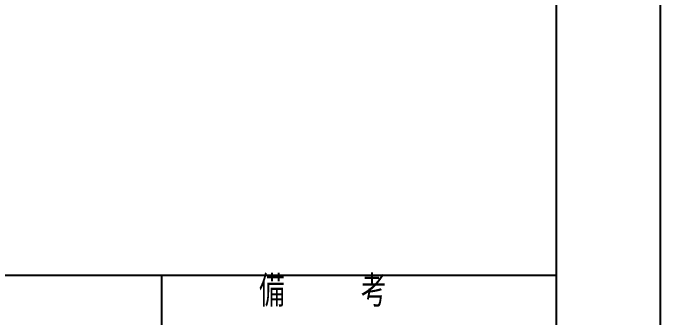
# Model space of a CAD drawing. Header units: millimetres. Extents: x -11384 to 29624, y 0 to 17788.
# Drawn here: x -5155 to -4656.3, y 5476.3 to 5710.5 of the extents above; entities that cross this region are included whole.
import ezdxf
from ezdxf.enums import TextEntityAlignment as Align

# ---------------------------------------------------------------- set-up
doc = ezdxf.new("R2010")
doc.units = ezdxf.units.MM
doc.header["$LTSCALE"] = 5
doc.layers.get('0').update_dxf_attribs({"color": 255})
doc.layers.add('寸法', color=4, linetype='Continuous')
doc.layers.add('文字', color=7, linetype='Continuous')
doc.styles.add('DLSTANDARD1', font='monotxt.shx', dxfattribs={"width": 0.6, "bigfont": 'extfont'})

msp = doc.modelspace()

# ---------------------------------------------------------------- linework, layer by layer
at = {"linetype": 'Continuous', "lineweight": -3}
msp.add_line((-7940.313, 5508.54), (-4736.313, 5508.54), dxfattribs=at)
for points in [[(-8020.313, 7184.54), (-4656.313, 7184.54), (-4656.313, 4808.54), (-8020.313, 4808.54)], [(-7940.313, 7104.54), (-4736.313, 7104.54), (-4736.313, 4888.54), (-7940.313, 4888.54)]]:
    msp.add_lwpolyline(points, close=True, dxfattribs=at)
at = {"layer": '寸法', "linetype": 'Continuous'}
msp.add_line((-5040.313, 4888.54), (-5040.313, 5508.54), dxfattribs=at)

# ---------------------------------------------------------------- texts
at = {"layer": '文字', "color": 0, "linetype": 'Continuous', "ltscale": 6, "style": 'DLSTANDARD1', "width": 0.74375}
msp.add_text('備\u3000\u3000\u3000考', height=24, dxfattribs=at).set_placement((-4965.297, 5477.115), align=Align.BOTTOM_LEFT)

doc.saveas('drawing.dxf')
